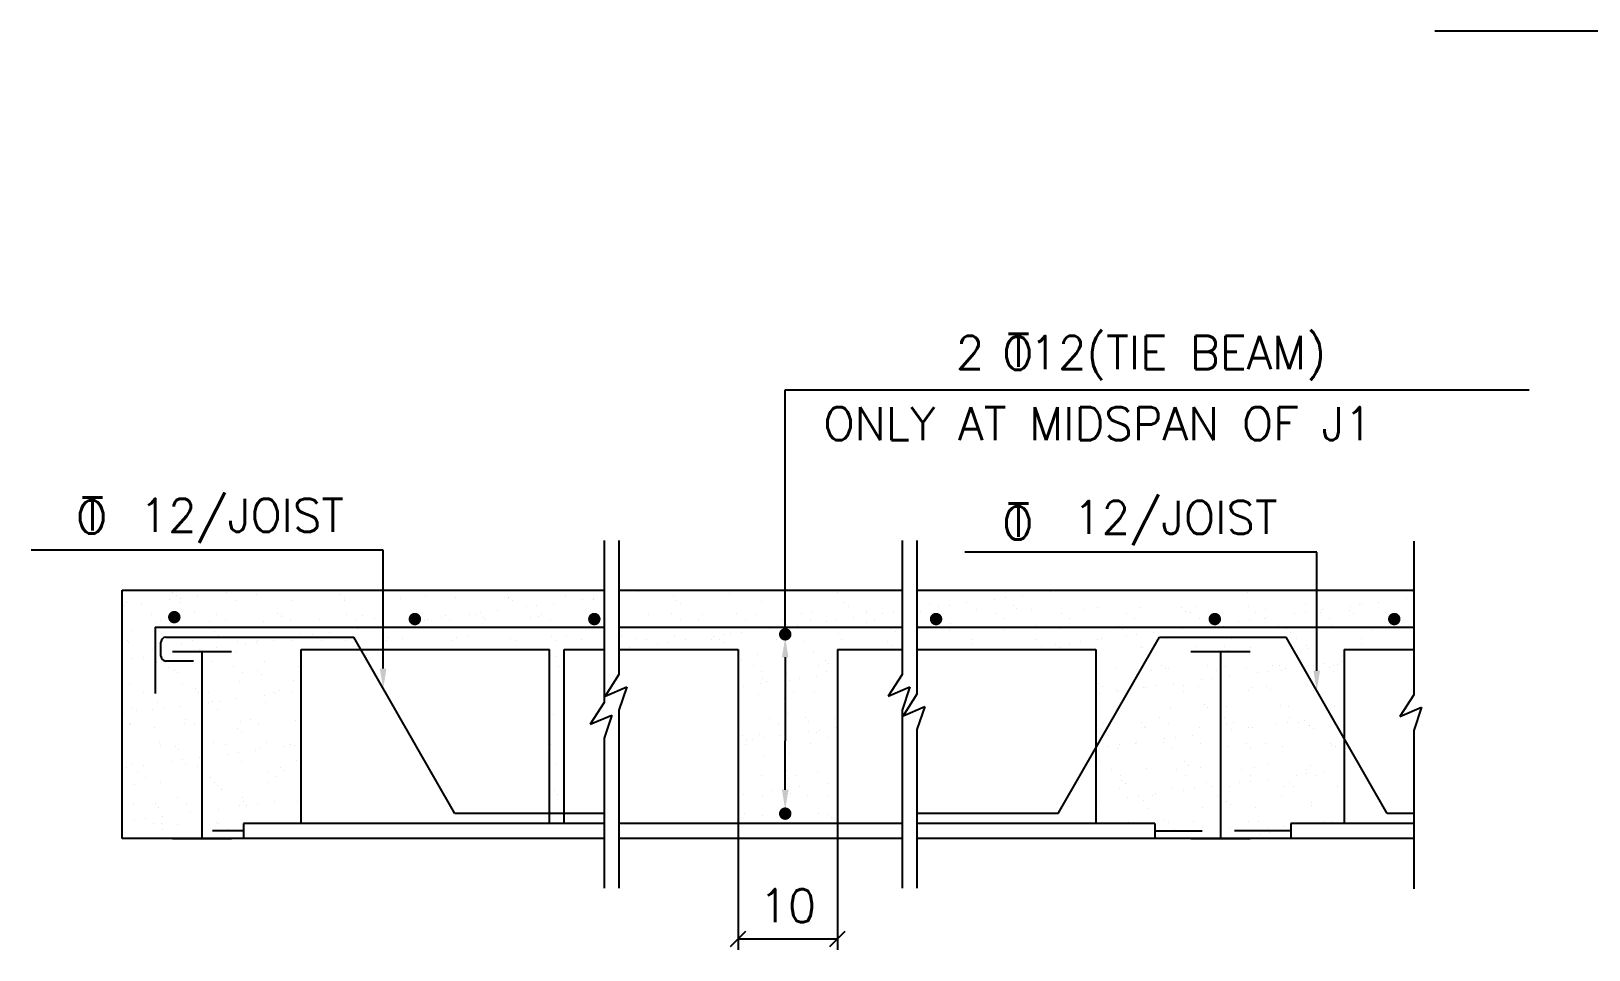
# Model space of a CAD drawing. Header units: millimetres. Extents: x -231 to 30223, y -7037 to 7120.
# Drawn here: x 11060 to 12472, y 1553 to 2385 of the extents above; entities that cross this region are included whole.
import ezdxf
from ezdxf.enums import TextEntityAlignment as Align

# ---------------------------------------------------------------- set-up
doc = ezdxf.new("R2010")
doc.units = ezdxf.units.MM
for name, color, linetype in [('1', 1, 'Continuous'), ('A1', 7, 'Continuous'), ('D2', 8, 'Continuous'), ('FR', 2, 'Continuous'), ('TEX', 4, 'Continuous')]:
    doc.layers.add(name, color=color, linetype=linetype)
doc.styles.add('ROMANS', font='romans.shx')
doc.dimstyles.get("Standard").update_dxf_attribs({"dimtxt": 25, "dimasz": 15, "dimexe": 25, "dimexo": 25, "dimgap": 0, "dimtad": 0, "dimdec": 0, "dimzin": 0, "dimdsep": 46, "dimtxsty": 'ROMANS', "dimcen": 0, "dimclrd": 13, "dimclre": 1, "dimclrt": 3, "dimadec": 0, "dimazin": 0, "dimtfac": 1, "dimtdec": 0, "dimtix": 1, "dimtofl": 0, "dimtmove": 2, "dimatfit": 3, "dimfxl": 1, "dimtolj": 1, "dimtzin": 0, "dimarcsym": 0})

# ---------------------------------------------------------------- blocks, each defined once
blk = doc.blocks.new('*X200')
at = {"color": 0}
for p, q in [((450.66, 108.27), (450.66, 108.27)), ((451.75, 108.41), (451.75, 108.41)), ((476.38, 108.37), (476.38, 108.37)), ((448.79, 107.94), (448.79, 107.94)), ((454.16, 107.92), (454.16, 107.92)), ((454.53, 107.45), (454.53, 107.45)), ((454.91, 107.1), (454.91, 107.1)), ((459.84, 108.12), (459.84, 108.12)), ((463.05, 107.27), (463.05, 107.27)), ((465.33, 108.19), (465.33, 108.19)), ((470.7, 108.17), (470.7, 108.17)), ((471.46, 107.2), (471.46, 107.2)), ((471.84, 106.84), (471.84, 106.84)), ((451.63, 105.97), (451.63, 105.97)), ((453.97, 106.06), (453.97, 106.06)), ((454.86, 105.5), (454.86, 105.5)), ((456.74, 105.43), (456.74, 105.43)), ((457.13, 106.04), (457.13, 106.04)), ((460.51, 106.08), (460.51, 106.08)), ((461.4, 105.51), (461.4, 105.51)), ((462.5, 106.02), (462.5, 106.02)), ((465.14, 105.35), (465.14, 105.35)), ((467.05, 106.09), (467.05, 106.09)), ((467.94, 105.52), (467.94, 105.52)), ((468.17, 106.22), (468.17, 106.22)), ((469.55, 105.32), (469.55, 105.32)), ((470.64, 105.46), (470.64, 105.46)), ((472.35, 105.68), (472.35, 105.68)), ((473.59, 106.1), (473.59, 106.1)), ((473.67, 106.29), (473.67, 106.29)), ((473.67, 105.17), (473.67, 105.17)), ((474.48, 105.54), (474.48, 105.54)), ((475.2, 106.06), (475.2, 106.06)), ((476.3, 106.2), (476.3, 106.2)), ((448.92, 103.9), (448.92, 103.9)), ((450.43, 103.58), (450.43, 103.58)), ((454.3, 103.87), (454.3, 103.87)), ((458.25, 103.83), (458.25, 103.83)), ((458.83, 103.51), (458.83, 103.51)), ((459.34, 103.97), (459.34, 103.97)), ((459.97, 104.08), (459.97, 104.08)), ((461.05, 104.2), (461.05, 104.2)), ((463.9, 104.57), (463.9, 104.57)), ((464.99, 104.72), (464.99, 104.72)), ((465.46, 104.15), (465.46, 104.15)), ((465.53, 105), (465.53, 105)), ((466.7, 104.94), (466.7, 104.94)), ((470.84, 104.12), (470.84, 104.12)), ((471.13, 103.49), (471.13, 103.49)), ((476.51, 104.32), (476.51, 104.32)), ((449.74, 102.71), (449.74, 102.71)), ((451.51, 103.46), (451.51, 103.46)), ((452.59, 103.08), (452.59, 103.08)), ((453.69, 103.23), (453.69, 103.23)), ((455.39, 103.45), (455.39, 103.45)), ((458.05, 103.47), (458.05, 103.47)), ((459.22, 103.16), (459.22, 103.16)), ((462.63, 101.97), (462.63, 101.97)), ((464.59, 103.48), (464.59, 103.48)), ((467.36, 103.32), (467.36, 103.32)), ((468.3, 102.18), (468.3, 102.18)), ((475.76, 103.25), (475.76, 103.25)), ((476.15, 102.9), (476.15, 102.9)), ((461.04, 101.48), (461.04, 101.48)), ((462.21, 100.82), (462.21, 100.82)), ((468.75, 100.83), (468.75, 100.83)), ((469.45, 101.41), (469.45, 101.41)), ((469.83, 101.05), (469.83, 101.05)), ((461.28, 98.79), (461.28, 98.79)), ((462.98, 99.01), (462.98, 99.01)), ((463.1, 100.25), (463.1, 100.25)), ((463.13, 99.57), (463.13, 99.57)), ((463.52, 99.21), (463.52, 99.21)), ((465.6, 100.1), (465.6, 100.1)), ((465.84, 99.39), (465.84, 99.39)), ((466.93, 99.53), (466.93, 99.53)), ((468.64, 99.76), (468.64, 99.76)), ((469.63, 100.26), (469.63, 100.26)), ((462.76, 97.93), (462.76, 97.93)), ((465.35, 97.54), (465.35, 97.54)), ((466.28, 98.22), (466.28, 98.22)), ((468.44, 98.13), (468.44, 98.13)), ((465.73, 96.05), (465.73, 96.05)), ((463.91, 95.56), (463.91, 95.56)), ((464.79, 94.99), (464.79, 94.99)), ((467.44, 95.62), (467.44, 95.62)), ((467.77, 94.21), (467.77, 94.21)), ((467.83, 95.27), (467.83, 95.27)), ((468.57, 94.08), (468.57, 94.08)), ((468.86, 94.35), (468.86, 94.35)), ((470.45, 95.57), (470.45, 95.57)), ((470.57, 94.58), (470.57, 94.58)), ((461.13, 93.78), (461.13, 93.78)), ((461.44, 92.95), (461.44, 92.95)), ((461.51, 93.42), (461.51, 93.42)), ((462.12, 93.46), (462.12, 93.46)), ((462.9, 93.88), (462.9, 93.88)), ((463.21, 93.61), (463.21, 93.61)), ((464.92, 93.83), (464.92, 93.83)), ((467.98, 92.96), (467.98, 92.96)), ((469.65, 93.59), (469.65, 93.59)), ((463.34, 91.75), (463.34, 91.75)), ((465.86, 92.01), (465.86, 92.01)), ((463.03, 89.83), (463.03, 89.83)), ((465.43, 89.84), (465.43, 89.84)), ((465.6, 90.3), (465.6, 90.3)), ((465.82, 89.48), (465.82, 89.48)), ((466.49, 89.74), (466.49, 89.74)), ((468.7, 90.04), (468.7, 90.04)), ((461.2, 87.9), (461.2, 87.9)), ((464.05, 88.28), (464.05, 88.28)), ((465.15, 88.42), (465.15, 88.42)), ((465.99, 87.96), (465.99, 87.96)), ((466.86, 88.65), (466.86, 88.65)), ((469.71, 89.02), (469.71, 89.02)), ((463.14, 87.69), (463.14, 87.69)), ((467.64, 87.81), (467.64, 87.81)), ((469.68, 87.7), (469.68, 87.7)), ((460.76, 85.03), (460.76, 85.03)), ((461.33, 85.96), (461.33, 85.96)), ((463.16, 85.79), (463.16, 85.79)), ((467.3, 85.04), (467.3, 85.04)), ((468.83, 85.99), (468.83, 85.99)), ((469.73, 85.89), (469.73, 85.89)), ((470.12, 85.54), (470.12, 85.54))]:
    blk.add_line(p, q, dxfattribs=at)
blk = doc.blocks.new('*X201')
at = {"color": 0}
for p, q in [((403.74, 108.23), (403.74, 108.23)), ((409.15, 108.24), (409.15, 108.24)), ((410.25, 108.38), (410.25, 108.38)), ((481.87, 108.44), (481.87, 108.44)), ((487.25, 108.41), (487.25, 108.41)), ((492.16, 108.29), (492.16, 108.29)), ((493.26, 108.44), (493.26, 108.44)), ((495.09, 108.43), (495.09, 108.43)), ((520.16, 108.34), (520.16, 108.34)), ((528.56, 108.27), (528.56, 108.27)), ((398.94, 106.89), (398.94, 106.89)), ((399.17, 107.2), (399.17, 107.2)), ((400.65, 107.12), (400.65, 107.12)), ((403.5, 107.49), (403.5, 107.49)), ((404.12, 107.87), (404.12, 107.87)), ((404.54, 107.17), (404.54, 107.17)), ((404.59, 107.64), (404.59, 107.64)), ((406.3, 107.86), (406.3, 107.86)), ((410.21, 107.38), (410.21, 107.38)), ((412.26, 108.04), (412.26, 108.04)), ((415.71, 107.45), (415.71, 107.45)), ((420.67, 107.97), (420.67, 107.97)), ((421.05, 107.62), (421.05, 107.62)), ((421.08, 107.42), (421.08, 107.42)), ((426.75, 107.62), (426.75, 107.62)), ((429.19, 107.78), (429.19, 107.78)), ((432.25, 107.69), (432.25, 107.69)), ((437.6, 107.71), (437.6, 107.71)), ((437.62, 107.67), (437.62, 107.67)), ((437.98, 107.36), (437.98, 107.36)), ((439.35, 106.78), (439.35, 106.78)), ((440.44, 106.92), (440.44, 106.92)), ((442.15, 107.15), (442.15, 107.15)), ((443.29, 107.87), (443.29, 107.87)), ((445, 107.52), (445, 107.52)), ((446.1, 107.66), (446.1, 107.66)), ((446.12, 107.53), (446.12, 107.53)), ((479.98, 107.01), (479.98, 107.01)), ((480.86, 106.8), (480.86, 106.8)), ((481.95, 106.95), (481.95, 106.95)), ((483.66, 107.17), (483.66, 107.17)), ((486.51, 107.55), (486.51, 107.55)), ((487.6, 107.69), (487.6, 107.69)), ((488.39, 106.94), (488.39, 106.94)), ((489.31, 107.92), (489.31, 107.92)), ((496.91, 106.75), (496.91, 106.75)), ((501.25, 106.72), (501.25, 106.72)), ((505.32, 106.68), (505.32, 106.68)), ((506.75, 106.79), (506.75, 106.79)), ((512.02, 108.17), (512.02, 108.17)), ((512.12, 106.76), (512.12, 106.76)), ((517.79, 106.97), (517.79, 106.97)), ((522.36, 106.83), (522.36, 106.83)), ((523.29, 107.04), (523.29, 107.04)), ((523.46, 106.97), (523.46, 106.97)), ((525.16, 107.2), (525.16, 107.2)), ((528.01, 107.58), (528.01, 107.58)), ((528.66, 107.01), (528.66, 107.01)), ((401.66, 105.97), (401.66, 105.97)), ((402.01, 105.23), (402.01, 105.23)), ((402.54, 105.4), (402.54, 105.4)), ((405.95, 106.2), (405.95, 106.2)), ((407.51, 105.3), (407.51, 105.3)), ((408.2, 105.98), (408.2, 105.98)), ((409.08, 105.42), (409.08, 105.42)), ((412.88, 105.27), (412.88, 105.27)), ((414.35, 106.13), (414.35, 106.13)), ((414.74, 105.99), (414.74, 105.99)), ((414.74, 105.77), (414.74, 105.77)), ((415.62, 105.43), (415.62, 105.43)), ((418.55, 105.48), (418.55, 105.48)), ((421.28, 106), (421.28, 106)), ((422.16, 105.44), (422.16, 105.44)), ((422.88, 105.94), (422.88, 105.94)), ((424.05, 105.55), (424.05, 105.55)), ((427.82, 106.02), (427.82, 106.02)), ((428.05, 105.29), (428.05, 105.29)), ((428.7, 105.45), (428.7, 105.45)), ((429.14, 105.43), (429.14, 105.43)), ((429.42, 105.52), (429.42, 105.52)), ((430.85, 105.66), (430.85, 105.66)), ((431.28, 105.87), (431.28, 105.87)), ((431.67, 105.51), (431.67, 105.51)), ((433.7, 106.03), (433.7, 106.03)), ((434.35, 106.03), (434.35, 106.03)), ((434.79, 106.18), (434.79, 106.18)), ((435.09, 105.73), (435.09, 105.73)), ((435.24, 105.46), (435.24, 105.46)), ((436.5, 106.4), (436.5, 106.4)), ((439.81, 105.68), (439.81, 105.68)), ((440.59, 105.8), (440.59, 105.8)), ((440.89, 106.04), (440.89, 106.04)), ((441.78, 105.48), (441.78, 105.48)), ((445.96, 105.77), (445.96, 105.77)), ((479.04, 106.27), (479.04, 106.27)), ((480.13, 106.11), (480.13, 106.11)), ((481.02, 105.55), (481.02, 105.55)), ((482.07, 105.1), (482.07, 105.1)), ((484.71, 106.47), (484.71, 106.47)), ((486.67, 106.12), (486.67, 106.12)), ((487.56, 105.56), (487.56, 105.56)), ((488.77, 106.58), (488.77, 106.58)), ((490.21, 106.54), (490.21, 106.54)), ((493.21, 106.13), (493.21, 106.13)), ((494.1, 105.57), (494.1, 105.57)), ((495.58, 106.52), (495.58, 106.52)), ((499.75, 106.15), (499.75, 106.15)), ((500.64, 105.58), (500.64, 105.58)), ((505.7, 106.33), (505.7, 106.33)), ((506.29, 106.16), (506.29, 106.16)), ((507.18, 105.59), (507.18, 105.59)), ((511.06, 105.34), (511.06, 105.34)), ((512.15, 105.49), (512.15, 105.49)), ((512.83, 106.17), (512.83, 106.17)), ((513.72, 105.61), (513.72, 105.61)), ((513.84, 106.5), (513.84, 106.5)), ((513.86, 105.71), (513.86, 105.71)), ((516.71, 106.09), (516.71, 106.09)), ((517.8, 106.23), (517.8, 106.23)), ((519.37, 106.18), (519.37, 106.18)), ((519.51, 106.46), (519.51, 106.46)), ((520.26, 105.62), (520.26, 105.62)), ((522.25, 106.42), (522.25, 106.42)), ((522.63, 106.07), (522.63, 106.07)), ((525.91, 106.19), (525.91, 106.19)), ((526.13, 105.07), (526.13, 105.07)), ((526.8, 105.63), (526.8, 105.63)), ((399.64, 104.36), (399.64, 104.36)), ((408.04, 104.28), (408.04, 104.28)), ((408.43, 103.93), (408.43, 103.93)), ((416.57, 104.1), (416.57, 104.1)), ((416.74, 103.8), (416.74, 103.8)), ((417.83, 103.94), (417.83, 103.94)), ((419.54, 104.17), (419.54, 104.17)), ((422.39, 104.54), (422.39, 104.54)), ((423.49, 104.69), (423.49, 104.69)), ((424.97, 104.03), (424.97, 104.03)), ((425.19, 104.91), (425.19, 104.91)), ((425.36, 103.67), (425.36, 103.67)), ((426.89, 103.58), (426.89, 103.58)), ((432.38, 103.65), (432.38, 103.65)), ((433.5, 103.84), (433.5, 103.84)), ((437.76, 103.62), (437.76, 103.62)), ((441.9, 103.77), (441.9, 103.77)), ((443.43, 103.83), (443.43, 103.83)), ((482.01, 104.39), (482.01, 104.39)), ((482.46, 104.74), (482.46, 104.74)), ((484.21, 103.52), (484.21, 103.52)), ((487.38, 104.37), (487.38, 104.37)), ((490.6, 104.91), (490.6, 104.91)), ((490.75, 103.53), (490.75, 103.53)), ((493.05, 104.57), (493.05, 104.57)), ((497.29, 103.54), (497.29, 103.54)), ((498.55, 104.64), (498.55, 104.64)), ((499, 104.84), (499, 104.84)), ((499.39, 104.48), (499.39, 104.48)), ((499.75, 103.85), (499.75, 103.85)), ((500.84, 104), (500.84, 104)), ((502.55, 104.22), (502.55, 104.22)), ((503.83, 103.55), (503.83, 103.55)), ((503.92, 104.62), (503.92, 104.62)), ((505.4, 104.6), (505.4, 104.6)), ((506.5, 104.74), (506.5, 104.74)), ((507.53, 104.65), (507.53, 104.65)), ((508.2, 104.97), (508.2, 104.97)), ((509.59, 104.82), (509.59, 104.82)), ((510.37, 103.56), (510.37, 103.56)), ((515.09, 104.89), (515.09, 104.89)), ((515.93, 104.58), (515.93, 104.58)), ((516.32, 104.23), (516.32, 104.23)), ((516.9, 103.58), (516.9, 103.58)), ((520.46, 104.87), (520.46, 104.87)), ((523.44, 103.59), (523.44, 103.59)), ((524.46, 104.39), (524.46, 104.39)), ((399.19, 103.36), (399.19, 103.36)), ((399.3, 103.15), (399.3, 103.15)), ((401.73, 102.44), (401.73, 102.44)), ((402.11, 102.09), (402.11, 102.09)), ((402.58, 101.94), (402.58, 101.94)), ((404.67, 103.12), (404.67, 103.12)), ((405.44, 102.31), (405.44, 102.31)), ((405.73, 103.37), (405.73, 103.37)), ((406.53, 102.46), (406.53, 102.46)), ((408.24, 102.68), (408.24, 102.68)), ((410.25, 102.26), (410.25, 102.26)), ((410.35, 103.33), (410.35, 103.33)), ((411.09, 103.06), (411.09, 103.06)), ((412.18, 103.2), (412.18, 103.2)), ((412.27, 103.39), (412.27, 103.39)), ((413.89, 103.42), (413.89, 103.42)), ((415.84, 103.4), (415.84, 103.4)), ((418.81, 103.4), (418.81, 103.4)), ((421.21, 103.37), (421.21, 103.37)), ((425.35, 103.41), (425.35, 103.41)), ((431.89, 103.42), (431.89, 103.42)), ((438.43, 103.43), (438.43, 103.43)), ((442.29, 103.41), (442.29, 103.41)), ((444.97, 103.44), (444.97, 103.44)), ((484.29, 103.07), (484.29, 103.07)), ((489.54, 102.51), (489.54, 102.51)), ((490.34, 102.5), (490.34, 102.5)), ((491.25, 102.73), (491.25, 102.73)), ((492.69, 102.99), (492.69, 102.99)), ((493.08, 102.64), (493.08, 102.64)), ((494.1, 103.11), (494.1, 103.11)), ((495.19, 103.25), (495.19, 103.25)), ((495.71, 102.47), (495.71, 102.47)), ((496.9, 103.48), (496.9, 103.48)), ((501.22, 102.81), (501.22, 102.81)), ((501.39, 102.67), (501.39, 102.67)), ((506.88, 102.74), (506.88, 102.74)), ((509.62, 102.74), (509.62, 102.74)), ((510.01, 102.38), (510.01, 102.38)), ((512.25, 102.72), (512.25, 102.72)), ((517.93, 102.92), (517.93, 102.92)), ((518.15, 102.55), (518.15, 102.55)), ((523.42, 102.99), (523.42, 102.99)), ((526.55, 102.48), (526.55, 102.48)), ((399.78, 101.57), (399.78, 101.57)), ((400.88, 101.71), (400.88, 101.71)), ((402.14, 101.18), (402.14, 101.18)), ((403.35, 100.71), (403.35, 100.71)), ((403.94, 100.41), (403.94, 100.41)), ((407.64, 101.25), (407.64, 101.25)), ((409.89, 100.72), (409.89, 100.72)), ((413.01, 101.23), (413.01, 101.23)), ((416.43, 100.73), (416.43, 100.73)), ((442.38, 101.74), (442.38, 101.74)), ((442.59, 100.78), (442.59, 100.78)), ((498.68, 100.6), (498.68, 100.6)), ((501.45, 100.89), (501.45, 100.89)), ((503.31, 100.89), (503.31, 100.89)), ((503.69, 100.54), (503.69, 100.54)), ((504.05, 100.57), (504.05, 100.57)), ((507.99, 100.9), (507.99, 100.9)), ((509.72, 100.78), (509.72, 100.78)), ((511.83, 100.71), (511.83, 100.71)), ((514.53, 100.91), (514.53, 100.91)), ((515.22, 100.85), (515.22, 100.85)), ((515.79, 100.53), (515.79, 100.53)), ((518.65, 100.9), (518.65, 100.9)), ((519.74, 101.05), (519.74, 101.05)), ((520.24, 100.64), (520.24, 100.64)), ((520.59, 100.82), (520.59, 100.82)), ((521.07, 100.92), (521.07, 100.92)), ((521.45, 101.27), (521.45, 101.27)), ((399.43, 99.1), (399.43, 99.1)), ((404.24, 100.15), (404.24, 100.15)), ((404.81, 99.08), (404.81, 99.08)), ((410.48, 99.28), (410.48, 99.28)), ((410.78, 100.16), (410.78, 100.16)), ((412.34, 100.34), (412.34, 100.34)), ((412.73, 99.99), (412.73, 99.99)), ((415.97, 99.35), (415.97, 99.35)), ((496.99, 99.05), (496.99, 99.05)), ((502.33, 100.32), (502.33, 100.32)), ((502.78, 98.82), (502.78, 98.82)), ((504.49, 99.04), (504.49, 99.04)), ((505.52, 98.87), (505.52, 98.87)), ((507.34, 99.42), (507.34, 99.42)), ((508.43, 99.56), (508.43, 99.56)), ((508.87, 100.34), (508.87, 100.34)), ((510.14, 99.78), (510.14, 99.78)), ((512.99, 100.16), (512.99, 100.16)), ((513.92, 98.79), (513.92, 98.79)), ((514.09, 100.3), (514.09, 100.3)), ((515.41, 100.35), (515.41, 100.35)), ((518.06, 98.88), (518.06, 98.88)), ((520.62, 100.28), (520.62, 100.28)), ((400.89, 98.1), (400.89, 98.1)), ((406.03, 98.5), (406.03, 98.5)), ((406.42, 98.14), (406.42, 98.14)), ((407.43, 98.11), (407.43, 98.11)), ((408.46, 97.27), (408.46, 97.27)), ((410.17, 97.5), (410.17, 97.5)), ((413.02, 97.87), (413.02, 97.87)), ((413.97, 98.13), (413.97, 98.13)), ((414.12, 98.02), (414.12, 98.02)), ((414.56, 98.31), (414.56, 98.31)), ((415.82, 98.24), (415.82, 98.24)), ((497.13, 98.07), (497.13, 98.07)), ((497.38, 98.7), (497.38, 98.7)), ((498.84, 98.3), (498.84, 98.3)), ((498.98, 98.28), (498.98, 98.28)), ((501.52, 98.63), (501.52, 98.63)), ((501.69, 98.67), (501.69, 98.67)), ((505.52, 98.29), (505.52, 98.29)), ((507.02, 98.7), (507.02, 98.7)), ((512.06, 98.3), (512.06, 98.3)), ((512.39, 98.67), (512.39, 98.67)), ((514.31, 98.44), (514.31, 98.44)), ((518.6, 98.32), (518.6, 98.32)), ((398.87, 96.01), (398.87, 96.01)), ((399.72, 96.65), (399.72, 96.65)), ((400.11, 96.3), (400.11, 96.3)), ((401.72, 96.39), (401.72, 96.39)), ((402.27, 97.14), (402.27, 97.14)), ((402.81, 96.53), (402.81, 96.53)), ((404.52, 96.75), (404.52, 96.75)), ((407.37, 97.13), (407.37, 97.13)), ((407.77, 97.21), (407.77, 97.21)), ((408.25, 96.47), (408.25, 96.47)), ((413.14, 97.18), (413.14, 97.18)), ((416.65, 96.4), (416.65, 96.4)), ((442.11, 95.95), (442.11, 95.95)), ((498.81, 96.55), (498.81, 96.55)), ((499.21, 97.02), (499.21, 97.02)), ((504.18, 96.52), (504.18, 96.52)), ((507.61, 96.95), (507.61, 96.95)), ((508, 96.6), (508, 96.6)), ((509.85, 96.73), (509.85, 96.73)), ((515.35, 96.8), (515.35, 96.8)), ((516.14, 96.76), (516.14, 96.76)), ((516.22, 95.65), (516.22, 95.65)), ((520.58, 95.72), (520.58, 95.72)), ((520.72, 96.77), (520.72, 96.77)), ((521.67, 95.87), (521.67, 95.87)), ((399.39, 94.88), (399.39, 94.88)), ((399.57, 95.06), (399.57, 95.06)), ((401.93, 94.63), (401.93, 94.63)), ((404.94, 95.03), (404.94, 95.03)), ((405.05, 95.45), (405.05, 95.45)), ((405.93, 94.89), (405.93, 94.89)), ((410.34, 94.55), (410.34, 94.55)), ((410.61, 95.24), (410.61, 95.24)), ((410.72, 94.2), (410.72, 94.2)), ((411.59, 95.46), (411.59, 95.46)), ((412.47, 94.9), (412.47, 94.9)), ((416.11, 95.31), (416.11, 95.31)), ((497.49, 95.05), (497.49, 95.05)), ((501.3, 95.11), (501.3, 95.11)), ((501.65, 94.58), (501.65, 94.58)), ((501.69, 94.75), (501.69, 94.75)), ((503.14, 95.63), (503.14, 95.63)), ((504.03, 95.07), (504.03, 95.07)), ((507.15, 94.65), (507.15, 94.65)), ((509.28, 94.23), (509.28, 94.23)), ((509.68, 95.64), (509.68, 95.64)), ((509.83, 94.92), (509.83, 94.92)), ((510.37, 94.38), (510.37, 94.38)), ((510.57, 95.08), (510.57, 95.08)), ((512.08, 94.6), (512.08, 94.6)), ((512.52, 94.63), (512.52, 94.63)), ((514.93, 94.98), (514.93, 94.98)), ((516.02, 95.12), (516.02, 95.12)), ((517.11, 95.09), (517.11, 95.09)), ((517.73, 95.35), (517.73, 95.35)), ((518.19, 94.83), (518.19, 94.83)), ((518.23, 94.85), (518.23, 94.85)), ((518.62, 94.49), (518.62, 94.49)), ((402.41, 93.09), (402.41, 93.09)), ((402.58, 92.84), (402.58, 92.84)), ((404.02, 92.71), (404.02, 92.71)), ((407.9, 93.16), (407.9, 93.16)), ((409.12, 92.86), (409.12, 92.86)), ((412.55, 92.52), (412.55, 92.52)), ((413.27, 93.13), (413.27, 93.13)), ((414.96, 92.69), (414.96, 92.69)), ((415.66, 92.87), (415.66, 92.87)), ((416.05, 92.84), (416.05, 92.84)), ((441.82, 92.92), (441.82, 92.92)), ((497.97, 92.75), (497.97, 92.75)), ((499.06, 92.89), (499.06, 92.89)), ((500.68, 93.02), (500.68, 93.02)), ((500.77, 93.11), (500.77, 93.11)), ((503.51, 93.08), (503.51, 93.08)), ((503.62, 93.49), (503.62, 93.49)), ((504.72, 93.63), (504.72, 93.63)), ((506.42, 93.86), (506.42, 93.86)), ((507.22, 93.03), (507.22, 93.03)), ((509.99, 92.68), (509.99, 92.68)), ((511.92, 93.01), (511.92, 93.01)), ((512.3, 92.65), (512.3, 92.65)), ((513.76, 93.05), (513.76, 93.05)), ((515.48, 92.75), (515.48, 92.75)), ((520.3, 93.06), (520.3, 93.06)), ((520.44, 92.82), (520.44, 92.82)), ((520.86, 92.73), (520.86, 92.73)), ((399.7, 91.01), (399.7, 91.01)), ((403.66, 91.2), (403.66, 91.2)), ((404.41, 92.36), (404.41, 92.36)), ((404.75, 91.35), (404.75, 91.35)), ((405.07, 90.99), (405.07, 90.99)), ((406.46, 91.57), (406.46, 91.57)), ((409.31, 91.95), (409.31, 91.95)), ((410.4, 92.09), (410.4, 92.09)), ((410.74, 91.19), (410.74, 91.19)), ((412.11, 92.32), (412.11, 92.32)), ((416.24, 91.26), (416.24, 91.26)), ((497.2, 91.23), (497.2, 91.23)), ((498.94, 92.5), (498.94, 92.5)), ((504.32, 92.48), (504.32, 92.48)), ((505.6, 91.16), (505.6, 91.16)), ((514.13, 90.98), (514.13, 90.98)), ((399.1, 90.6), (399.1, 90.6)), ((400.2, 90.18), (400.2, 90.18)), ((400.8, 90.83), (400.8, 90.83)), ((401.09, 89.62), (401.09, 89.62)), ((406.24, 90.68), (406.24, 90.68)), ((406.74, 90.19), (406.74, 90.19)), ((407.63, 89.63), (407.63, 89.63)), ((413.28, 90.2), (413.28, 90.2)), ((414.17, 89.64), (414.17, 89.64)), ((414.64, 90.61), (414.64, 90.61)), ((415.03, 90.25), (415.03, 90.25)), ((442.31, 90.85), (442.31, 90.85)), ((498.3, 90.36), (498.3, 90.36)), ((499.19, 89.79), (499.19, 89.79)), ((501.78, 90.54), (501.78, 90.54)), ((504.84, 90.37), (504.84, 90.37)), ((505.73, 89.81), (505.73, 89.81)), ((505.99, 90.81), (505.99, 90.81)), ((507.28, 90.61), (507.28, 90.61)), ((511.38, 90.38), (511.38, 90.38)), ((512.27, 89.82), (512.27, 89.82)), ((512.65, 90.58), (512.65, 90.58)), ((514.01, 89.42), (514.01, 89.42)), ((516.87, 89.8), (516.87, 89.8)), ((517.92, 90.39), (517.92, 90.39)), ((517.96, 89.94), (517.96, 89.94)), ((518.32, 90.78), (518.32, 90.78)), ((518.8, 89.83), (518.8, 89.83)), ((519.67, 90.16), (519.67, 90.16)), ((399.92, 88.84), (399.92, 88.84)), ((402.54, 89.04), (402.54, 89.04)), ((408.03, 89.11), (408.03, 89.11)), ((408.33, 88.77), (408.33, 88.77)), ((408.71, 88.41), (408.71, 88.41)), ((413.41, 89.09), (413.41, 89.09)), ((442.19, 88.25), (442.19, 88.25)), ((442.57, 87.9), (442.57, 87.9)), ((499.08, 88.46), (499.08, 88.46)), ((499.29, 89.32), (499.29, 89.32)), ((499.68, 88.96), (499.68, 88.96)), ((502.71, 87.93), (502.71, 87.93)), ((504.45, 88.43), (504.45, 88.43)), ((505.56, 88.31), (505.56, 88.31)), ((506.65, 88.45), (506.65, 88.45)), ((507.82, 89.13), (507.82, 89.13)), ((508.36, 88.68), (508.36, 88.68)), ((510.12, 88.64), (510.12, 88.64)), ((511.21, 89.05), (511.21, 89.05)), ((512.31, 89.2), (512.31, 89.2)), ((515.62, 88.71), (515.62, 88.71)), ((516.22, 89.06), (516.22, 89.06)), ((516.61, 88.71), (516.61, 88.71)), ((520.99, 88.68), (520.99, 88.68)), ((399.83, 86.97), (399.83, 86.97)), ((402.01, 86.92), (402.01, 86.92)), ((402.4, 86.57), (402.4, 86.57)), ((404.28, 87.59), (404.28, 87.59)), ((405.2, 86.94), (405.2, 86.94)), ((408.39, 86.39), (408.39, 86.39)), ((410.54, 86.74), (410.54, 86.74)), ((410.82, 87.6), (410.82, 87.6)), ((410.87, 87.14), (410.87, 87.14)), ((411.24, 86.76), (411.24, 86.76)), ((412.34, 86.91), (412.34, 86.91)), ((414.04, 87.13), (414.04, 87.13)), ((416.37, 87.21), (416.37, 87.21)), ((497.05, 87.19), (497.05, 87.19)), ((499.91, 87.56), (499.91, 87.56)), ((501, 87.71), (501, 87.71)), ((501.5, 87.29), (501.5, 87.29)), ((501.91, 86.49), (501.91, 86.49)), ((502.37, 87.76), (502.37, 87.76)), ((507.41, 86.56), (507.41, 86.56)), ((508.91, 87.78), (508.91, 87.78)), ((509.91, 87.22), (509.91, 87.22)), ((510.29, 86.86), (510.29, 86.86)), ((512.78, 86.53), (512.78, 86.53)), ((515.45, 87.79), (515.45, 87.79)), ((518.43, 87.03), (518.43, 87.03)), ((518.46, 86.74), (518.46, 86.74)), ((399.94, 85.28), (399.94, 85.28)), ((401.03, 85.42), (401.03, 85.42)), ((401.9, 84.92), (401.9, 84.92)), ((402.67, 85), (402.67, 85)), ((402.74, 85.64), (402.74, 85.64)), ((404.23, 84.89), (404.23, 84.89)), ((405.59, 86.02), (405.59, 86.02)), ((406.68, 86.16), (406.68, 86.16)), ((408.17, 85.07), (408.17, 85.07)), ((408.44, 84.93), (408.44, 84.93)), ((413.54, 85.04), (413.54, 85.04)), ((500, 85.1), (500, 85.1)), ((503.59, 85.38), (503.59, 85.38)), ((503.98, 85.02), (503.98, 85.02)), ((506.54, 85.11), (506.54, 85.11)), ((512.12, 85.19), (512.12, 85.19)), ((513.08, 85.12), (513.08, 85.12)), ((519.62, 85.14), (519.62, 85.14)), ((520.52, 85.12), (520.52, 85.12)), ((521.6, 84.98), (521.6, 84.98)), ((402.79, 84.36), (402.79, 84.36)), ((409.33, 84.37), (409.33, 84.37)), ((504.58, 84.39), (504.58, 84.39)), ((507.42, 84.55), (507.42, 84.55)), ((510.25, 84.59), (510.25, 84.59)), ((510.3, 83.49), (510.3, 83.49)), ((513.15, 83.87), (513.15, 83.87)), ((513.96, 84.56), (513.96, 84.56)), ((514.24, 84.01), (514.24, 84.01)), ((515.75, 84.66), (515.75, 84.66)), ((515.95, 84.24), (515.95, 84.24))]:
    blk.add_line(p, q, dxfattribs=at)
blk = doc.blocks.new('*D226')
at = {"layer": 'FR', "color": 3, "linetype": 'ByBlock', "lineweight": -2, "transparency": 16777216}
for p, q in [((11700.9, 1667.4), (11700.9, 1552.9)), ((11790.9, 1667.4), (11790.9, 1552.9)), ((11693.9, 1555.9), (11707.9, 1569.9)), ((11783.9, 1555.9), (11797.9, 1569.9)), ((11700.9, 1562.9), (11790.9, 1562.9))]:
    blk.add_line(p, q, dxfattribs=at)
at = {"layer": 'FR', "color": 4, "linetype": 'ByBlock', "transparency": 16777216, "insert": (11745.9, 1592.9), "char_height": 30, "attachment_point": 5, "style": 'ROMANS'}
blk.add_mtext('\\A1;10', dxfattribs=at)

msp = doc.modelspace()

# ---------------------------------------------------------------- linework, layer by layer
at = {"layer": '1'}
msp.add_line((12847.138843, 2385.434034), (12331.911596, 2385.434034), dxfattribs=at)
at = {"layer": 'A1'}
for p, q in [((11743.502318, 2060.243059), (12181.907306, 2060.243059)), ((11743.502318, 1926.053905), (11743.502318, 2060.243059)), ((12181.907306, 2060.243059), (12417.449316, 2060.243059)), ((11743.502318, 1836.015648), (11743.502318, 1926.053905)), ((11379.278586, 1915.192352), (11060.345713, 1915.192352)), ((11379.278586, 1807.754568), (11379.278586, 1915.192352)), ((12225.064704, 1913.261561), (11906.131831, 1913.261561)), ((12225.064704, 1805.823777), (12225.064704, 1913.261561))]:
    msp.add_line(p, q, dxfattribs=at)
at = {"layer": 'D2', "color": 3}
for p, q in [((11579.39538, 1923.940108), (11579.39538, 1776.898526)), ((11592.89538, 1923.940108), (11592.89538, 1802.44528)), ((11849.39538, 1923.940108), (11849.39538, 1802.44528)), ((11862.89538, 1923.940108), (11862.89538, 1784.679106)), ((12312.89538, 1923.254083), (12312.89538, 1783.99308)), ((11142.89538, 1653.940108), (11142.89538, 1878.940108)), ((11142.89538, 1878.940108), (11579.39538, 1878.940108)), ((11592.89538, 1878.940108), (11849.39538, 1878.940108)), ((11862.89538, 1878.940108), (12312.89538, 1878.940108)), ((11172.745755, 1845.190108), (11172.745755, 1785.235136)), ((11172.745755, 1845.190108), (11579.39538, 1845.190108)), ((11182.434778, 1836.190108), (11352.631548, 1836.190108)), ((11444.304095, 1676.440108), (11352.631548, 1836.190108)), ((11592.89538, 1845.190108), (11849.39538, 1845.190108)), ((11862.89538, 1845.190108), (12312.89538, 1845.190108)), ((11990.88015, 1676.440108), (12082.552697, 1836.190108)), ((12082.552697, 1836.190108), (12197.309682, 1836.190108)), ((12288.982229, 1676.440108), (12197.309682, 1836.190108)), ((11177.934778, 1819.124737), (11177.934778, 1831.690108)), ((11188.3128, 1823.26873), (11241.932608, 1823.26873)), ((11215.122704, 1823.26873), (11215.122704, 1653.940108)), ((11304.89538, 1667.440108), (11304.89538, 1824.940108)), ((11304.89538, 1824.940108), (11529.89538, 1824.940108)), ((11529.89538, 1667.440108), (11529.89538, 1824.940108)), ((11543.39538, 1667.440108), (11543.39538, 1824.940108)), ((11543.39538, 1824.940108), (11579.39538, 1824.940108)), ((11592.89538, 1824.940108), (11700.89538, 1824.940108)), ((11700.89538, 1824.940108), (11700.89538, 1667.440108)), ((11790.89538, 1824.940108), (11790.89538, 1667.440108)), ((11790.89538, 1824.940108), (11849.39538, 1824.940108)), ((11862.89538, 1824.940108), (12024.89538, 1824.940108)), ((12024.89538, 1824.940108), (12024.89538, 1667.440108)), ((12111.092276, 1823.26873), (12164.712084, 1823.26873)), ((12137.90218, 1823.26873), (12137.90218, 1653.940108)), ((12249.89538, 1824.940108), (12249.89538, 1667.440108)), ((12249.89538, 1824.940108), (12312.89538, 1824.940108)), ((11207.339169, 1814.624737), (11182.434778, 1814.624737)), ((11743.502318, 1818.015648), (11743.502318, 1742.301956)), ((11592.89538, 1802.44528), (11580.320056, 1782.837664)), ((11849.39538, 1802.44528), (11836.820056, 1782.837664)), ((11580.320056, 1782.837664), (11599.937553, 1791.240936)), ((11599.937553, 1791.240936), (11592.89538, 1770.232775)), ((11836.820056, 1782.837664), (11856.437553, 1791.240936)), ((11856.437553, 1791.240936), (11849.39538, 1770.232775)), ((11862.89538, 1784.679106), (11850.320056, 1765.071491)), ((12312.89538, 1783.99308), (12300.320056, 1764.385465)), ((11579.39538, 1776.898526), (11566.820056, 1757.290911)), ((11566.820056, 1757.290911), (11586.437553, 1765.694182)), ((11586.437553, 1765.694182), (11579.39538, 1744.686022)), ((11592.89538, 1770.232775), (11592.89538, 1608.940108)), ((11849.39538, 1770.232775), (11849.39538, 1608.940108)), ((11850.320056, 1765.071491), (11869.937553, 1773.474762)), ((11869.937553, 1773.474762), (11862.89538, 1752.466601)), ((12300.320056, 1764.385465), (12319.937553, 1772.788736)), ((12319.937553, 1772.788736), (12312.89538, 1751.780576)), ((11862.89538, 1752.466601), (11862.89538, 1608.940108)), ((12312.89538, 1751.780576), (12312.89538, 1608.254083)), ((11579.39538, 1744.686022), (11579.39538, 1608.940108)), ((11743.502318, 1697.981859), (11743.502318, 1742.301956)), ((11579.39538, 1667.440108), (11252.735487, 1667.440108)), ((11252.735487, 1667.440108), (11252.735487, 1653.940108)), ((11579.39538, 1676.440108), (11444.304095, 1676.440108)), ((11849.39538, 1667.440108), (11592.89538, 1667.440108)), ((11990.88015, 1676.440108), (11862.89538, 1676.440108)), ((12078.276209, 1667.440108), (11862.89538, 1667.440108)), ((12078.276209, 1667.440108), (12078.276209, 1653.940108)), ((12312.89538, 1667.440108), (12201.586169, 1667.440108)), ((12201.586169, 1667.440108), (12201.586169, 1653.940108)), ((12312.89538, 1676.440108), (12288.982229, 1676.440108)), ((11579.39538, 1653.940108), (11142.89538, 1653.940108)), ((11188.3128, 1653.940108), (11241.932608, 1653.940108)), ((11252.735487, 1660.690108), (11224.5101, 1660.690108)), ((11849.39538, 1653.940108), (11592.89538, 1653.940108)), ((12312.89538, 1653.940108), (11862.89538, 1653.940108)), ((12078.276209, 1660.690108), (12121.175898, 1660.690108)), ((12111.092276, 1653.940108), (12164.712084, 1653.940108)), ((12201.586169, 1660.690108), (12150.491224, 1660.690108))]:
    msp.add_line(p, q, dxfattribs=at)
at = {"layer": 'D2', "color": 3, "const_width": 5.625}
for points in [[(11187.229974, 1854.387133, 1), (11192.854974, 1854.387133, 1)], [(11405.168507, 1852.658331, 1), (11410.793507, 1852.658331, 1)], [(11567.757581, 1852.658331, 1), (11573.382581, 1852.658331, 1)], [(11877.368709, 1852.658331, 1), (11882.993709, 1852.658331, 1)], [(12129.900657, 1852.658331, 1), (12135.525657, 1852.658331, 1)], [(12292.489731, 1852.658331, 1), (12298.114731, 1852.658331, 1)], [(11740.724702, 1838.827932, 1), (11746.349702, 1838.827932, 1)], [(11740.724702, 1676.320723, 1), (11746.349702, 1676.320723, 1)]]:
    msp.add_lwpolyline(points, format="xyb", close=True, dxfattribs=at)
at = {"layer": 'D2', "color": 3}
for centre, start, end in [((11182.434778, 1831.690108), 90, 180), ((11182.434778, 1819.124737), 180, 270)]:
    msp.add_arc(centre, 4.5, start, end, dxfattribs=at)
for points in [[(11740.502318, 1818.015648), (11746.502318, 1818.015648), (11743.502318, 1836.015648)], [(11382.278586, 1807.754568), (11376.278586, 1807.754568), (11379.278586, 1789.754568)], [(12228.064704, 1805.823777), (12222.064704, 1805.823777), (12225.064704, 1787.823777)], [(11746.502318, 1697.981859), (11740.502318, 1697.981859), (11743.502318, 1679.981859)]]:
    msp.add_solid(points, dxfattribs=at)

# ---------------------------------------------------------------- block references
at = {"layer": 'D2', "color": 8, "xscale": 9, "yscale": 9, "zscale": 9}
for name in ['*X201', '*X200']:
    msp.add_blockref(name, (7554.528902, 902.800529), dxfattribs=at)

# ---------------------------------------------------------------- texts
at = {"layer": 'TEX', "style": 'ROMANS'}
for s, p in [('2  12(TIE BEAM)', (11898.034676, 2079.191872)), ('O', (11940.020896, 2078.492205)), ('T', (11944.639863, 2081.122431)), ('ONLY AT MIDSPAN OF J1  ', (11778.093641, 2014.765929)), ('T', (11105.647502, 1932.77885)), ('O', (11101.028534, 1930.148624)), ('O', (11940.020896, 1924.654396)), ('T', (11944.639863, 1927.284622))]:
    msp.add_text(s, height=30, dxfattribs=at).set_placement(p)
for p in [(11343.845713, 1946.692352), (12189.631831, 1944.761561)]:
    msp.add_text(' 12/JOIST', height=30, dxfattribs=at).set_placement(p, align=Align.MIDDLE_RIGHT)

# ---------------------------------------------------------------- dimensions: what is measured, and where the dimension line sits
at = {"layer": 'FR', "linetype": 'ByBlock'}
dim = msp.add_linear_dim(base=(11790.89538, 1562.89248), p1=(11700.89538, 1667.440108), p2=(11790.89538, 1667.440108), text='10', dimstyle='Standard', override={"dimtxt": 30, "dimasz": 0, "dimexe": 10, "dimexo": 0, "dimgap": 15, "dimtad": 1, "dimtih": 0, "dimdec": 0, "dimzin": 13, "dimtxsty": 'ROMANS', "dimtsz": 7, "dimcen": 0, "dimclrd": 3, "dimclre": 3, "dimclrt": 4, "dimtdec": 0, "dimtmove": 2, "dimtzin": 13}, dxfattribs=at)
dim.commit()
dim.dimension.update_dxf_attribs({"geometry": '*D226', "text_midpoint": (11745.89538, 1592.89248)})

doc.saveas('drawing.dxf')
